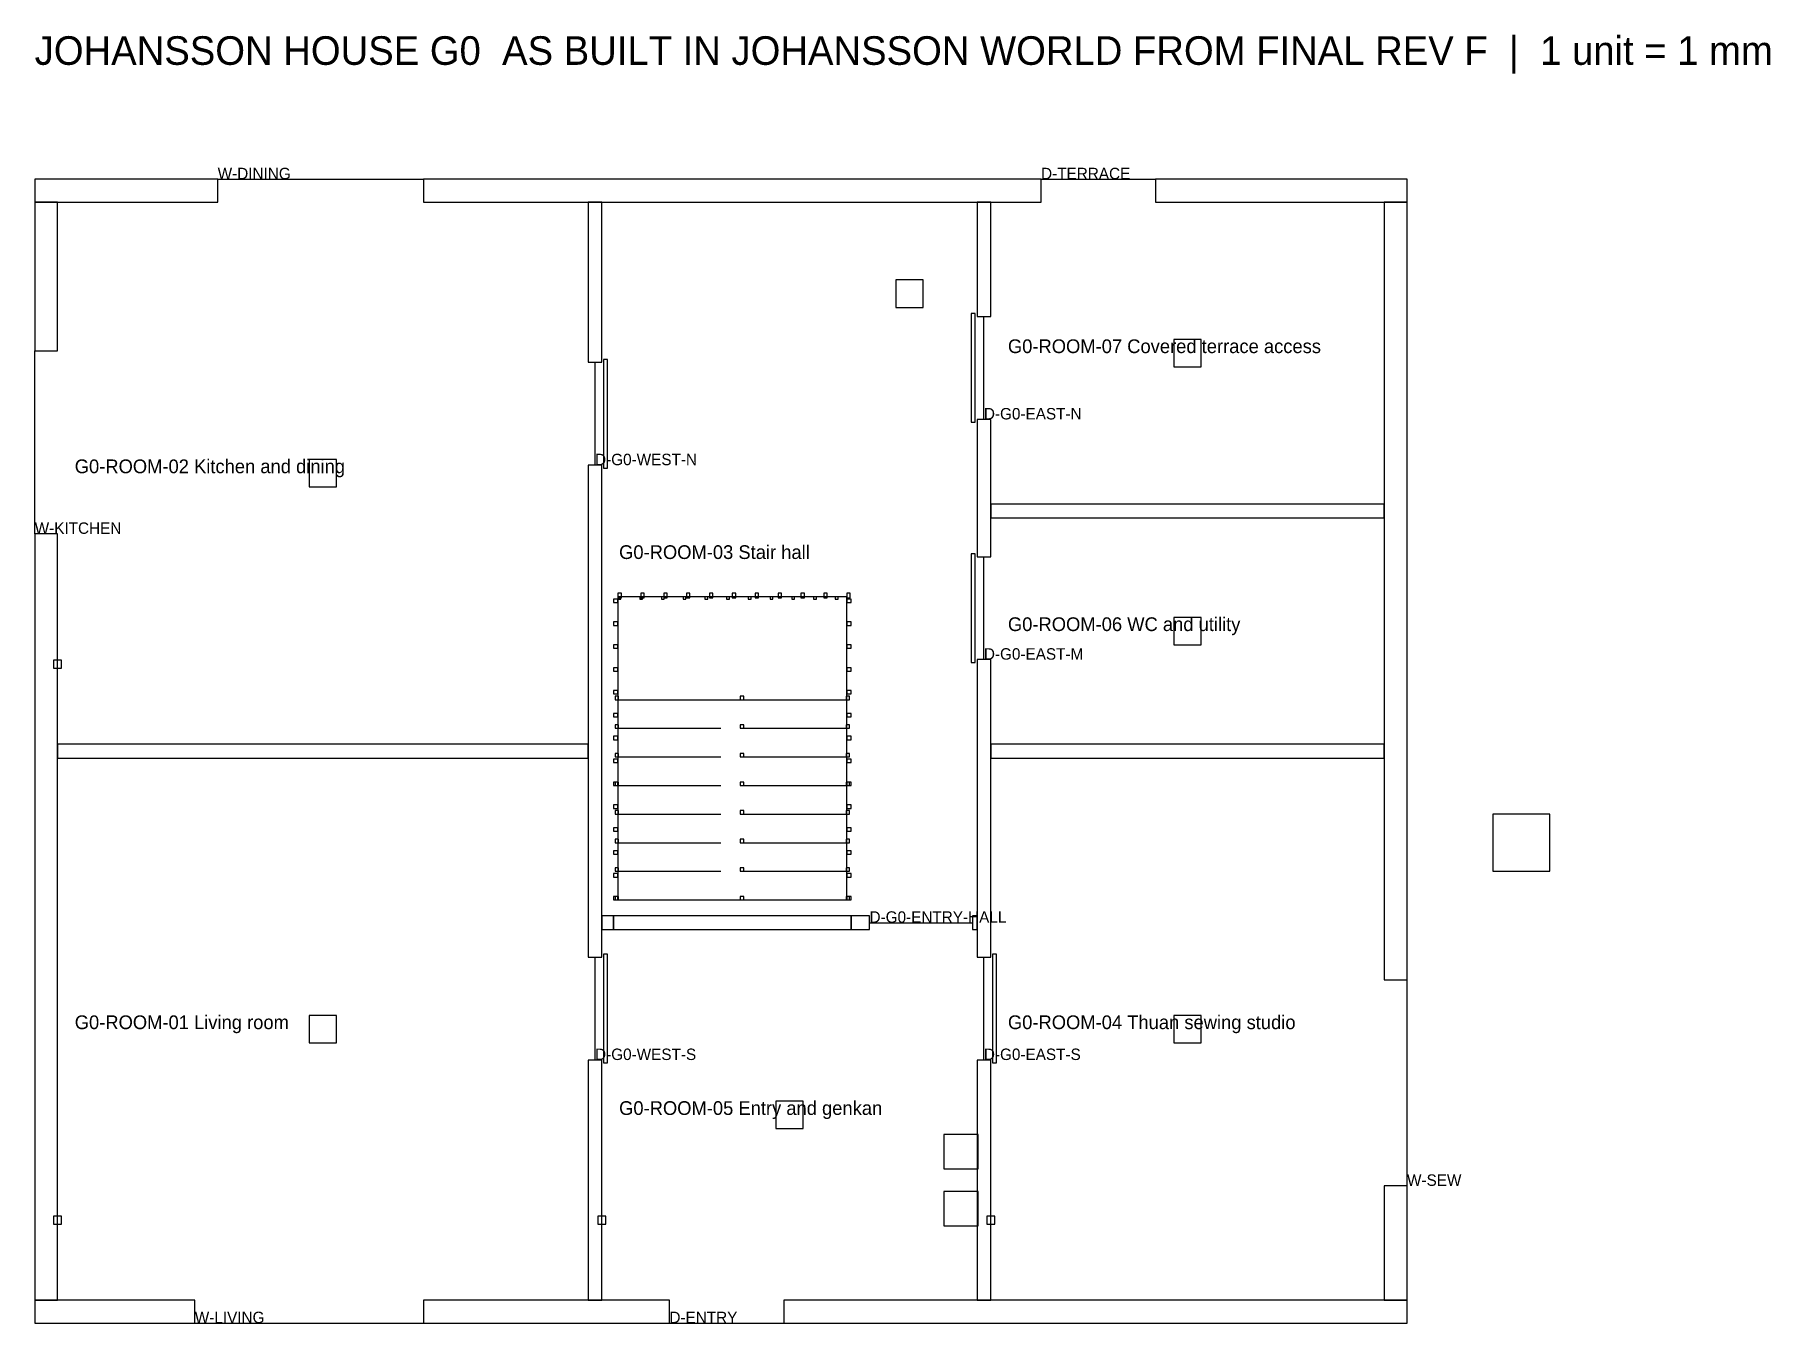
# Model space of a CAD drawing. Header units: metres. Extents: x 0 to 15176, y -1 to 11263.
import ezdxf

# ---------------------------------------------------------------- set-up
doc = ezdxf.new("R2010")
doc.units = ezdxf.units.M

msp = doc.modelspace()

# ---------------------------------------------------------------- linework, layer by layer
at = {"layer": 'A-DOOR-LEAF'}
for p, q in [((8225, 8825), (8190, 8825)), ((8190, 8825), (8190, 7875)), ((8225, 7875), (8225, 8825)), ((5010, 8425), (4975, 8425)), ((4975, 8425), (4975, 7475)), ((5010, 7475), (5010, 8425)), ((8190, 7875), (8225, 7875)), ((4975, 7475), (5010, 7475)), ((8225, 6725), (8190, 6725)), ((8190, 6725), (8190, 5775)), ((8225, 5775), (8225, 6725)), ((8190, 5775), (8225, 5775)), ((5010, 3225), (4975, 3225)), ((4975, 3225), (4975, 2275)), ((5010, 2275), (5010, 3225)), ((8410, 3225), (8375, 3225)), ((8375, 3225), (8375, 2275)), ((8410, 2275), (8410, 3225)), ((4975, 2275), (5010, 2275)), ((8375, 2275), (8410, 2275))]:
    msp.add_line(p, q, dxfattribs=at)
at = {"layer": 'A-GUARD'}
for p, q in [((5130, 6380), (5100, 6380)), ((5100, 6380), (5100, 6340)), ((5130, 6340), (5130, 6380)), ((5330, 6380), (5300, 6380)), ((5300, 6380), (5300, 6340)), ((5330, 6340), (5330, 6380)), ((5530, 6380), (5500, 6380)), ((5500, 6380), (5500, 6340)), ((5530, 6340), (5530, 6380)), ((5730, 6380), (5700, 6380)), ((5700, 6380), (5700, 6340)), ((5730, 6340), (5730, 6380)), ((5930, 6380), (5900, 6380)), ((5900, 6380), (5900, 6340)), ((5930, 6340), (5930, 6380)), ((6130, 6380), (6100, 6380)), ((6100, 6380), (6100, 6340)), ((6130, 6340), (6130, 6380)), ((6330, 6380), (6300, 6380)), ((6300, 6380), (6300, 6340)), ((6330, 6340), (6330, 6380)), ((6530, 6380), (6500, 6380)), ((6500, 6380), (6500, 6340)), ((6530, 6340), (6530, 6380)), ((6730, 6380), (6700, 6380)), ((6700, 6380), (6700, 6340)), ((6730, 6340), (6730, 6380)), ((6930, 6380), (6900, 6380)), ((6900, 6380), (6900, 6340)), ((6930, 6340), (6930, 6380)), ((7130, 6380), (7100, 6380)), ((7100, 6380), (7100, 6340)), ((7130, 6340), (7130, 6380)), ((5100, 6330), (5060, 6330)), ((5060, 6330), (5060, 6300)), ((5060, 6300), (5100, 6300)), ((5125, 6350), (5100, 6350)), ((5100, 6350), (5100, 6330)), ((5100, 6340), (5130, 6340)), ((5100, 6330), (5125, 6330)), ((5100, 6300), (5100, 6330)), ((5125, 6330), (5125, 6350)), ((5315, 6350), (5290, 6350)), ((5290, 6350), (5290, 6330)), ((5290, 6330), (5315, 6330)), ((5300, 6340), (5330, 6340)), ((5315, 6330), (5315, 6350)), ((5505, 6350), (5480, 6350)), ((5480, 6350), (5480, 6330)), ((5480, 6330), (5505, 6330)), ((5500, 6340), (5530, 6340)), ((5505, 6330), (5505, 6350)), ((5695, 6350), (5670, 6350)), ((5670, 6350), (5670, 6330)), ((5670, 6330), (5695, 6330)), ((5695, 6330), (5695, 6350)), ((5700, 6340), (5730, 6340)), ((5885, 6350), (5860, 6350)), ((5860, 6350), (5860, 6330)), ((5860, 6330), (5885, 6330)), ((5885, 6330), (5885, 6350)), ((5900, 6340), (5930, 6340)), ((6075, 6350), (6050, 6350)), ((6050, 6350), (6050, 6330)), ((6050, 6330), (6075, 6330)), ((6075, 6330), (6075, 6350)), ((6100, 6340), (6130, 6340)), ((6265, 6350), (6240, 6350)), ((6240, 6350), (6240, 6330)), ((6240, 6330), (6265, 6330)), ((6265, 6330), (6265, 6350)), ((6300, 6340), (6330, 6340)), ((6455, 6350), (6430, 6350)), ((6430, 6350), (6430, 6330)), ((6430, 6330), (6455, 6330)), ((6455, 6330), (6455, 6350)), ((6500, 6340), (6530, 6340)), ((6645, 6350), (6620, 6350)), ((6620, 6350), (6620, 6330)), ((6620, 6330), (6645, 6330)), ((6645, 6330), (6645, 6350)), ((6700, 6340), (6730, 6340)), ((6835, 6350), (6810, 6350)), ((6810, 6350), (6810, 6330)), ((6810, 6330), (6835, 6330)), ((6835, 6330), (6835, 6350)), ((6900, 6340), (6930, 6340)), ((7025, 6350), (7000, 6350)), ((7000, 6350), (7000, 6330)), ((7000, 6330), (7025, 6330)), ((7025, 6330), (7025, 6350)), ((7100, 6340), (7130, 6340)), ((7140, 6330), (7100, 6330)), ((7100, 6330), (7100, 6300)), ((7100, 6300), (7140, 6300)), ((7140, 6300), (7140, 6330)), ((5100, 6130), (5060, 6130)), ((5060, 6130), (5060, 6100)), ((5060, 6100), (5100, 6100)), ((5100, 6100), (5100, 6130)), ((7140, 6130), (7100, 6130)), ((7100, 6130), (7100, 6100)), ((7100, 6100), (7140, 6100)), ((7140, 6100), (7140, 6130)), ((5100, 5930), (5060, 5930)), ((5060, 5930), (5060, 5900)), ((5100, 5900), (5100, 5930)), ((7140, 5930), (7100, 5930)), ((7100, 5930), (7100, 5900)), ((7140, 5900), (7140, 5930)), ((5060, 5900), (5100, 5900)), ((7100, 5900), (7140, 5900)), ((5100, 5730), (5060, 5730)), ((5060, 5730), (5060, 5700)), ((5060, 5700), (5100, 5700)), ((5100, 5700), (5100, 5730)), ((7140, 5730), (7100, 5730)), ((7100, 5730), (7100, 5700)), ((7100, 5700), (7140, 5700)), ((7140, 5700), (7140, 5730)), ((5100, 5530), (5060, 5530)), ((5060, 5530), (5060, 5500)), ((5060, 5500), (5100, 5500)), ((5105, 5480), (5075, 5480)), ((5075, 5480), (5075, 5450)), ((5100, 5500), (5100, 5530)), ((5105, 5450), (5105, 5480)), ((7125, 5480), (7095, 5480)), ((7095, 5480), (7095, 5450)), ((7140, 5530), (7100, 5530)), ((7100, 5530), (7100, 5500)), ((7100, 5500), (7140, 5500)), ((7125, 5450), (7125, 5480)), ((7140, 5500), (7140, 5530)), ((5100, 5330), (5060, 5330)), ((5060, 5330), (5060, 5300)), ((5075, 5450), (5105, 5450)), ((5100, 5300), (5100, 5330)), ((7095, 5450), (7125, 5450)), ((7140, 5330), (7100, 5330)), ((7100, 5330), (7100, 5300)), ((7140, 5300), (7140, 5330)), ((5060, 5300), (5100, 5300)), ((5105, 5230), (5075, 5230)), ((5075, 5230), (5075, 5200)), ((5075, 5200), (5105, 5200)), ((5105, 5200), (5105, 5230)), ((7125, 5230), (7095, 5230)), ((7095, 5230), (7095, 5200)), ((7095, 5200), (7125, 5200)), ((7100, 5300), (7140, 5300)), ((7125, 5200), (7125, 5230)), ((5100, 5130), (5060, 5130)), ((5060, 5130), (5060, 5100)), ((5060, 5100), (5100, 5100)), ((5100, 5100), (5100, 5130)), ((7140, 5130), (7100, 5130)), ((7100, 5130), (7100, 5100)), ((7100, 5100), (7140, 5100)), ((7140, 5100), (7140, 5130)), ((5100, 4930), (5060, 4930)), ((5060, 4930), (5060, 4900)), ((5060, 4900), (5100, 4900)), ((5105, 4980), (5075, 4980)), ((5075, 4980), (5075, 4950)), ((5075, 4950), (5105, 4950)), ((5100, 4900), (5100, 4930)), ((5105, 4950), (5105, 4980)), ((7125, 4980), (7095, 4980)), ((7095, 4980), (7095, 4950)), ((7095, 4950), (7125, 4950)), ((7140, 4930), (7100, 4930)), ((7100, 4930), (7100, 4900)), ((7100, 4900), (7140, 4900)), ((7125, 4950), (7125, 4980)), ((7140, 4900), (7140, 4930)), ((5100, 4730), (5060, 4730)), ((5060, 4730), (5060, 4700)), ((5105, 4730), (5075, 4730)), ((5075, 4730), (5075, 4700)), ((5100, 4700), (5100, 4730)), ((5105, 4700), (5105, 4730)), ((7125, 4730), (7095, 4730)), ((7095, 4730), (7095, 4700)), ((7140, 4730), (7100, 4730)), ((7100, 4730), (7100, 4700)), ((7125, 4700), (7125, 4730)), ((7140, 4700), (7140, 4730)), ((5060, 4700), (5100, 4700)), ((5075, 4700), (5105, 4700)), ((7095, 4700), (7125, 4700)), ((7100, 4700), (7140, 4700)), ((5100, 4530), (5060, 4530)), ((5060, 4530), (5060, 4500)), ((5060, 4500), (5100, 4500)), ((5105, 4480), (5075, 4480)), ((5075, 4480), (5075, 4450)), ((5075, 4450), (5105, 4450)), ((5100, 4500), (5100, 4530)), ((5105, 4450), (5105, 4480)), ((7125, 4480), (7095, 4480)), ((7095, 4480), (7095, 4450)), ((7095, 4450), (7125, 4450)), ((7140, 4530), (7100, 4530)), ((7100, 4530), (7100, 4500)), ((7100, 4500), (7140, 4500)), ((7125, 4450), (7125, 4480)), ((7140, 4500), (7140, 4530)), ((5100, 4330), (5060, 4330)), ((5060, 4330), (5060, 4300)), ((5060, 4300), (5100, 4300)), ((5100, 4300), (5100, 4330)), ((7140, 4330), (7100, 4330)), ((7100, 4330), (7100, 4300)), ((7100, 4300), (7140, 4300)), ((7140, 4300), (7140, 4330)), ((5100, 4130), (5060, 4130)), ((5060, 4130), (5060, 4100)), ((5060, 4100), (5100, 4100)), ((5105, 4230), (5075, 4230)), ((5075, 4230), (5075, 4200)), ((5075, 4200), (5105, 4200)), ((5100, 4100), (5100, 4130)), ((5105, 4200), (5105, 4230)), ((7125, 4230), (7095, 4230)), ((7095, 4230), (7095, 4200)), ((7095, 4200), (7125, 4200)), ((7140, 4130), (7100, 4130)), ((7100, 4130), (7100, 4100)), ((7100, 4100), (7140, 4100)), ((7125, 4200), (7125, 4230)), ((7140, 4100), (7140, 4130)), ((5105, 3980), (5075, 3980)), ((5075, 3980), (5075, 3950)), ((5075, 3950), (5105, 3950)), ((5105, 3950), (5105, 3980)), ((7125, 3980), (7095, 3980)), ((7095, 3980), (7095, 3950)), ((7095, 3950), (7125, 3950)), ((7125, 3950), (7125, 3980)), ((5100, 3930), (5060, 3930)), ((5060, 3930), (5060, 3900)), ((5060, 3900), (5100, 3900)), ((5100, 3900), (5100, 3930)), ((7140, 3930), (7100, 3930)), ((7100, 3930), (7100, 3900)), ((7100, 3900), (7140, 3900)), ((7140, 3900), (7140, 3930)), ((5100, 3730), (5060, 3730)), ((5060, 3730), (5060, 3700)), ((5060, 3700), (5100, 3700)), ((5105, 3730), (5075, 3730)), ((5075, 3730), (5075, 3700)), ((5075, 3700), (5105, 3700)), ((5100, 3700), (5100, 3730)), ((5105, 3700), (5105, 3730)), ((7125, 3730), (7095, 3730)), ((7095, 3730), (7095, 3700)), ((7095, 3700), (7125, 3700)), ((7140, 3730), (7100, 3730)), ((7100, 3730), (7100, 3700)), ((7100, 3700), (7140, 3700)), ((7125, 3700), (7125, 3730)), ((7140, 3700), (7140, 3730))]:
    msp.add_line(p, q, dxfattribs=at)
at = {"layer": 'A-GUARD-ADDED'}
for p, q in [((6200, 5480), (6170, 5480)), ((6170, 5480), (6170, 5450)), ((6200, 5450), (6200, 5480)), ((6170, 5450), (6200, 5450)), ((6200, 5230), (6170, 5230)), ((6170, 5230), (6170, 5200)), ((6170, 5200), (6200, 5200)), ((6200, 5200), (6200, 5230)), ((6200, 4980), (6170, 4980)), ((6170, 4980), (6170, 4950)), ((6170, 4950), (6200, 4950)), ((6200, 4950), (6200, 4980)), ((6200, 4730), (6170, 4730)), ((6170, 4730), (6170, 4700)), ((6200, 4700), (6200, 4730)), ((6170, 4700), (6200, 4700)), ((6200, 4480), (6170, 4480)), ((6170, 4480), (6170, 4450)), ((6170, 4450), (6200, 4450)), ((6200, 4450), (6200, 4480)), ((6200, 4230), (6170, 4230)), ((6170, 4230), (6170, 4200)), ((6170, 4200), (6200, 4200)), ((6200, 4200), (6200, 4230)), ((6200, 3980), (6170, 3980)), ((6170, 3980), (6170, 3950)), ((6170, 3950), (6200, 3950)), ((6200, 3950), (6200, 3980)), ((6200, 3730), (6170, 3730)), ((6170, 3730), (6170, 3700)), ((6170, 3700), (6200, 3700)), ((6200, 3700), (6200, 3730))]:
    msp.add_line(p, q, dxfattribs=at)
at = {"layer": 'A-OPENING'}
for p, q in [((1600, 10000), (3400, 10000)), ((8800, 10000), (9800, 10000)), ((8300, 7900), (8300, 8800)), ((0, 6900), (0, 8500)), ((4900, 7500), (4900, 8400)), ((8300, 5800), (8300, 6700)), ((7300, 3500), (8200, 3500)), ((4900, 2300), (4900, 3200)), ((8300, 2300), (8300, 3200)), ((12000, 1200), (12000, 3000)), ((1400, 0), (3400, 0)), ((5550, 0), (6550, 0))]:
    msp.add_line(p, q, dxfattribs=at)
at = {"layer": 'A-OPENING-ADDED'}
for p, q in [((7140, 3560), (5060, 3560)), ((5060, 3560), (5060, 3440)), ((7140, 3440), (7140, 3560)), ((5060, 3440), (7140, 3440))]:
    msp.add_line(p, q, dxfattribs=at)
at = {"layer": 'A-STAIR'}
for p, q in [((7100, 6350), (5100, 6350)), ((5100, 6350), (5100, 3700)), ((7100, 6350), (5100, 6350)), ((5100, 6350), (5100, 5450)), ((7100, 3700), (7100, 6350)), ((7100, 5450), (7100, 6350)), ((5100, 5450), (7100, 5450)), ((6200, 5450), (7100, 5450)), ((5100, 5200), (6000, 5200)), ((6200, 5200), (7100, 5200)), ((5100, 4950), (6000, 4950)), ((6200, 4950), (7100, 4950)), ((5100, 4700), (6000, 4700)), ((6200, 4700), (7100, 4700)), ((5100, 4450), (6000, 4450)), ((6200, 4450), (7100, 4450)), ((5100, 4200), (6000, 4200)), ((6200, 4200), (7100, 4200)), ((5100, 3950), (6000, 3950)), ((6200, 3950), (7100, 3950)), ((5100, 3700), (7100, 3700)), ((5100, 3700), (6000, 3700))]:
    msp.add_line(p, q, dxfattribs=at)
at = {"layer": 'A-WALL'}
for p, q in [((1600, 10000), (0, 10000)), ((0, 10000), (0, 9800)), ((1600, 9800), (1600, 10000)), ((8800, 10000), (3400, 10000)), ((3400, 10000), (3400, 9800)), ((8800, 9800), (8800, 10000)), ((12000, 10000), (9800, 10000)), ((9800, 10000), (9800, 9800)), ((12000, 9800), (12000, 10000)), ((0, 9800), (1600, 9800)), ((200, 9800), (0, 9800)), ((0, 9800), (0, 8500)), ((200, 8500), (200, 9800)), ((3400, 9800), (8800, 9800)), ((4960, 9800), (4840, 9800)), ((4840, 9800), (4840, 8400)), ((4960, 8400), (4960, 9800)), ((8360, 9800), (8240, 9800)), ((8240, 9800), (8240, 8800)), ((8360, 8800), (8360, 9800)), ((9800, 9800), (12000, 9800)), ((12000, 9800), (11800, 9800)), ((11800, 9800), (11800, 3000)), ((12000, 3000), (12000, 9800)), ((8240, 8800), (8360, 8800)), ((0, 8500), (200, 8500)), ((4840, 8400), (4960, 8400)), ((8360, 7900), (8240, 7900)), ((8240, 7900), (8240, 6700)), ((8360, 6700), (8360, 7900)), ((4960, 7500), (4840, 7500)), ((4840, 7500), (4840, 3200)), ((4960, 3200), (4960, 7500)), ((11800, 7160), (8360, 7160)), ((8360, 7160), (8360, 7040)), ((11800, 7040), (11800, 7160)), ((8360, 7040), (11800, 7040)), ((200, 6900), (0, 6900)), ((0, 6900), (0, 200)), ((200, 200), (200, 6900)), ((8240, 6700), (8360, 6700)), ((8360, 5800), (8240, 5800)), ((8240, 5800), (8240, 3200)), ((8360, 3200), (8360, 5800)), ((4840, 5060), (200, 5060)), ((200, 5060), (200, 4940)), ((4840, 4940), (4840, 5060)), ((11800, 5060), (8360, 5060)), ((8360, 5060), (8360, 4940)), ((11800, 4940), (11800, 5060)), ((200, 4940), (4840, 4940)), ((8360, 4940), (11800, 4940)), ((5060, 3560), (4960, 3560)), ((4960, 3560), (4960, 3440)), ((5060, 3440), (5060, 3560)), ((7300, 3560), (7140, 3560)), ((7140, 3560), (7140, 3440)), ((7300, 3440), (7300, 3560)), ((8240, 3560), (8200, 3560)), ((8200, 3560), (8200, 3440)), ((8240, 3440), (8240, 3560)), ((4960, 3440), (5060, 3440)), ((7140, 3440), (7300, 3440)), ((8200, 3440), (8240, 3440)), ((4840, 3200), (4960, 3200)), ((8240, 3200), (8360, 3200)), ((11800, 3000), (12000, 3000)), ((4960, 2300), (4840, 2300)), ((4840, 2300), (4840, 200)), ((4960, 200), (4960, 2300)), ((8360, 2300), (8240, 2300)), ((8240, 2300), (8240, 200)), ((8360, 200), (8360, 2300)), ((12000, 1200), (11800, 1200)), ((11800, 1200), (11800, 200)), ((12000, 200), (12000, 1200)), ((1400, 200), (0, 200)), ((0, 200), (0, 0)), ((0, 200), (200, 200)), ((1400, 0), (1400, 200)), ((5550, 200), (3400, 200)), ((3400, 200), (3400, 0)), ((4840, 200), (4960, 200)), ((5550, 0), (5550, 200)), ((12000, 200), (6550, 200)), ((6550, 200), (6550, 0)), ((8240, 200), (8360, 200)), ((11800, 200), (12000, 200)), ((12000, 0), (12000, 200)), ((0, 0), (1400, 0)), ((3400, 0), (5550, 0)), ((6550, 0), (12000, 0))]:
    msp.add_line(p, q, dxfattribs=at)
at = {"layer": 'E-LIGHT'}
for p, q in [((7770, 9120), (7530, 9120)), ((7530, 9120), (7530, 8880)), ((7770, 8880), (7770, 9120)), ((7530, 8880), (7770, 8880)), ((10200, 8600), (9960, 8600)), ((9960, 8600), (9960, 8360)), ((10200, 8360), (10200, 8600)), ((9960, 8360), (10200, 8360)), ((2640, 7550), (2400, 7550)), ((2400, 7550), (2400, 7310)), ((2640, 7310), (2640, 7550)), ((2400, 7310), (2640, 7310)), ((10200, 6170), (9960, 6170)), ((9960, 6170), (9960, 5930)), ((10200, 5930), (10200, 6170)), ((9960, 5930), (10200, 5930)), ((2640, 2690), (2400, 2690)), ((2400, 2690), (2400, 2450)), ((2640, 2450), (2640, 2690)), ((10200, 2690), (9960, 2690)), ((9960, 2690), (9960, 2450)), ((10200, 2450), (10200, 2690)), ((2400, 2450), (2640, 2450)), ((9960, 2450), (10200, 2450)), ((6720, 1940), (6480, 1940)), ((6480, 1940), (6480, 1700)), ((6720, 1700), (6720, 1940)), ((6480, 1700), (6720, 1700))]:
    msp.add_line(p, q, dxfattribs=at)
at = {"layer": 'E-SOCKET'}
for p, q in [((235, 5795), (165, 5795)), ((165, 5795), (165, 5725)), ((235, 5725), (235, 5795)), ((165, 5725), (235, 5725)), ((235, 935), (165, 935)), ((165, 935), (165, 865)), ((235, 865), (235, 935)), ((4995, 935), (4925, 935)), ((4925, 935), (4925, 865)), ((4995, 865), (4995, 935)), ((8395, 935), (8325, 935)), ((8325, 935), (8325, 865)), ((8395, 865), (8395, 935)), ((165, 865), (235, 865)), ((4925, 865), (4995, 865)), ((8325, 865), (8395, 865))]:
    msp.add_line(p, q, dxfattribs=at)
at = {"layer": 'M-EQUIPMENT'}
for p, q in [((13250, 4450), (12750, 4450)), ((12750, 4450), (12750, 3950)), ((13250, 3950), (13250, 4450)), ((12750, 3950), (13250, 3950)), ((8250, 1650), (7950, 1650)), ((7950, 1650), (7950, 1350)), ((8250, 1350), (8250, 1650)), ((7950, 1350), (8250, 1350)), ((8250, 1150), (7950, 1150)), ((7950, 1150), (7950, 850)), ((8250, 850), (8250, 1150)), ((7950, 850), (8250, 850))]:
    msp.add_line(p, q, dxfattribs=at)

# ---------------------------------------------------------------- texts
at = {"layer": 'A-ROOM'}
for s, p in [('G0-ROOM-07 Covered terrace access', (8510, 8480)), ('G0-ROOM-02 Kitchen and dining', (350, 7430)), ('G0-ROOM-03 Stair hall', (5110, 6680)), ('G0-ROOM-06 WC and utility', (8510, 6050)), ('G0-ROOM-01 Living room', (350, 2570)), ('G0-ROOM-04 Thuan sewing studio', (8510, 2570)), ('G0-ROOM-05 Entry and genkan', (5110, 1820))]:
    msp.add_text(s, height=120, dxfattribs=at).set_placement(p)
at = {"layer": 'A-TAGS'}
for s, p in [('W-DINING', (1600, 10000)), ('D-TERRACE', (8800, 10000)), ('D-G0-EAST-N', (8300, 7900)), ('D-G0-WEST-N', (4900, 7500)), ('W-KITCHEN', (0, 6900)), ('D-G0-EAST-M', (8300, 5800)), ('D-G0-ENTRY-HALL', (7300, 3500)), ('D-G0-WEST-S', (4900, 2300)), ('D-G0-EAST-S', (8300, 2300)), ('W-SEW', (12000, 1200)), ('W-LIVING', (1400, 0)), ('D-ENTRY', (5550, 0))]:
    msp.add_text(s, height=100, dxfattribs=at).set_placement(p)
at = {"layer": 'TITLE'}
msp.add_text('JOHANSSON HOUSE G0  AS BUILT IN JOHANSSON WORLD FROM FINAL REV F  |  1 unit = 1 mm', height=250, dxfattribs=at).set_placement((0, 11000))

doc.saveas('drawing.dxf')
